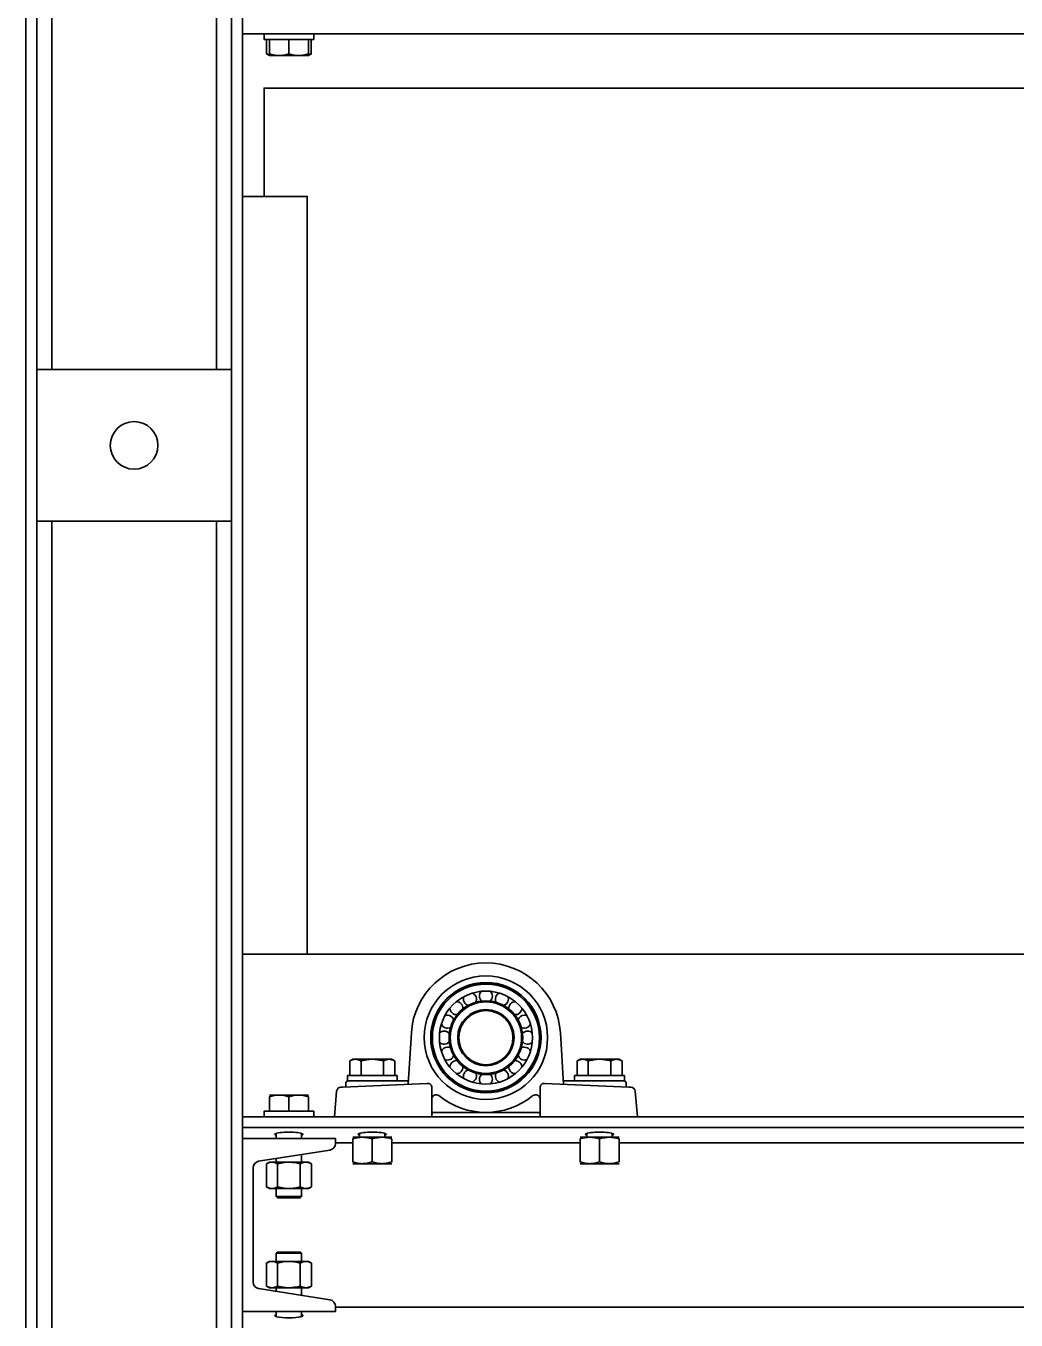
# Model space of a CAD drawing. Header units: millimetres. Extents: x -8400 to 8400, y -5940 to 5940.
# Drawn here: x -5671 to -5214, y 2047 to 2644 of the extents above; entities that cross this region are included whole.
import ezdxf

# ---------------------------------------------------------------- set-up
doc = ezdxf.new("R2010")
doc.units = ezdxf.units.MM
doc.layers.add('粗实线层', color=7, linetype='Continuous', lineweight=35)

msp = doc.modelspace()

# ---------------------------------------------------------------- linework, layer by layer
at = {"layer": '粗实线层', "linetype": 'Continuous', "lineweight": 35}
for points in [[(-5671.342, -151.23), (-5671.342, 4440.77)], [(-5666.342, -151.23), (-5666.342, 4440.77)], [(-5576.342, -151.23), (-5576.342, 4440.77)], [(-5571.342, 4440.77), (-5571.342, -151.23)], [(-5659.342, 2485.726), (-5659.342, 3015.744)], [(-5583.342, 3015.744), (-5583.342, 2485.726)], [(-5571.342, 2643.204), (-5571.342, 2640.77), (-1771.342, 2640.77), (-1771.342, 2643.204)], [(-5561.342, 2640.77), (-5561.342, 2638.271), (-5561.235, 2638.271), (-5560.916, 2638.271), (-5560.39, 2638.271), (-5559.668, 2638.271), (-5558.763, 2638.271), (-5557.691, 2638.271), (-5556.474, 2638.271), (-5555.133, 2638.271), (-5553.693, 2638.271), (-5552.182, 2638.271), (-5550.627, 2638.271), (-5549.057, 2638.271), (-5547.502, 2638.271), (-5545.991, 2638.271), (-5544.551, 2638.271), (-5543.21, 2638.271), (-5541.993, 2638.271), (-5540.921, 2638.271), (-5540.016, 2638.271), (-5539.294, 2638.271), (-5538.769, 2638.271), (-5538.449, 2638.271), (-5538.342, 2638.271), (-5538.342, 2640.77)], [(-5558.842, 2630.872), (-5559.158, 2630.986), (-5559.283, 2631.041), (-5559.407, 2631.102), (-5559.469, 2631.135), (-5559.531, 2631.169), (-5559.593, 2631.204), (-5559.655, 2631.241), (-5559.902, 2631.399), (-5560.146, 2631.574), (-5560.146, 2638.271)], [(-5559.585, 2631.2), (-5558.842, 2630.77), (-5558.705, 2630.77), (-5558.299, 2630.77), (-5557.636, 2630.77), (-5556.736, 2630.77), (-5555.627, 2630.77), (-5554.342, 2630.77), (-5554.485, 2630.771), (-5554.629, 2630.774), (-5554.701, 2630.776), (-5554.773, 2630.778), (-5554.844, 2630.781), (-5554.916, 2630.784), (-5555.202, 2630.802), (-5555.487, 2630.826), (-5556.054, 2630.894), (-5556.618, 2630.987), (-5557.736, 2631.241), (-5558.842, 2631.574), (-5558.842, 2638.271)], [(-5549.842, 2631.574), (-5548.736, 2631.241), (-5547.618, 2630.987), (-5547.054, 2630.894), (-5546.487, 2630.826), (-5546.202, 2630.802), (-5545.916, 2630.784), (-5545.844, 2630.781), (-5545.772, 2630.778), (-5545.701, 2630.776), (-5545.629, 2630.774), (-5545.485, 2630.771), (-5545.342, 2630.77), (-5546.764, 2630.77), (-5548.279, 2630.77), (-5549.842, 2630.77), (-5551.405, 2630.77), (-5552.92, 2630.77), (-5554.342, 2630.77), (-5553.769, 2630.784), (-5553.199, 2630.826), (-5552.632, 2630.894), (-5552.069, 2630.987), (-5550.951, 2631.241), (-5549.842, 2631.574), (-5549.842, 2638.271)], [(-5540.099, 2631.2), (-5540.842, 2630.77), (-5540.979, 2630.77), (-5541.385, 2630.77), (-5542.048, 2630.77), (-5542.948, 2630.77), (-5544.057, 2630.77), (-5545.342, 2630.77), (-5544.769, 2630.784), (-5544.199, 2630.826), (-5543.632, 2630.894), (-5543.069, 2630.987), (-5541.95, 2631.241), (-5540.842, 2631.574), (-5540.842, 2638.271)], [(-5540.839, 2631.062), (-5539.538, 2631.574), (-5539.538, 2638.271)], [(-5560.146, 2631.574), (-5558.843, 2631.061)], [(-5540.842, 2630.872), (-5540.769, 2630.895), (-5540.643, 2630.939), (-5540.518, 2630.989), (-5540.27, 2631.106), (-5540.024, 2631.243), (-5539.78, 2631.4), (-5539.538, 2631.574)], [(-4671.333, 2615.77), (-5561.342, 2615.77), (-5561.342, 2565.764)], [(-5571.342, 2565.77), (-5541.342, 2565.77), (-5541.342, 2215.77), (-5571.342, 2215.77)], [(-5659.342, 1885.825), (-5659.342, 2415.77)], [(-5583.342, 2415.77), (-5583.342, 1885.825)], [(-5541.326, 2215.77), (-4671.333, 2215.77)], [(-5521.734, 2166.467), (-5520.342, 2167.27), (-5520.205, 2167.27), (-5519.799, 2167.27), (-5519.136, 2167.27), (-5519.467, 2167.256), (-5519.796, 2167.215), (-5520.123, 2167.147), (-5520.449, 2167.054), (-5521.094, 2166.8), (-5521.734, 2166.467), (-5521.734, 2159.77)], [(-5500.95, 2159.77), (-5500.95, 2166.467), (-5501.589, 2166.799), (-5502.234, 2167.053), (-5502.559, 2167.147), (-5502.887, 2167.215), (-5503.051, 2167.239), (-5503.216, 2167.256), (-5503.258, 2167.26), (-5503.299, 2167.262), (-5503.341, 2167.265), (-5503.382, 2167.267), (-5503.465, 2167.27), (-5503.548, 2167.27), (-5504.448, 2167.27), (-5505.557, 2167.27), (-5506.842, 2167.27), (-5508.264, 2167.27), (-5509.779, 2167.27), (-5511.342, 2167.27), (-5512.905, 2167.27), (-5514.42, 2167.27), (-5515.842, 2167.27), (-5517.127, 2167.27), (-5518.236, 2167.27), (-5519.136, 2167.27), (-5519.053, 2167.27), (-5518.971, 2167.267), (-5518.929, 2167.265), (-5518.888, 2167.262), (-5518.846, 2167.26), (-5518.805, 2167.256), (-5518.64, 2167.239), (-5518.475, 2167.215), (-5518.148, 2167.147), (-5517.822, 2167.053), (-5517.177, 2166.799), (-5516.538, 2166.467)], [(-5516.538, 2159.77), (-5516.538, 2166.467), (-5515.901, 2166.642), (-5515.258, 2166.8), (-5515.096, 2166.836), (-5514.934, 2166.872), (-5514.772, 2166.906), (-5514.61, 2166.939), (-5514.285, 2167), (-5513.96, 2167.055), (-5513.308, 2167.148), (-5512.655, 2167.215), (-5511.999, 2167.256), (-5511.342, 2167.27), (-5510.682, 2167.256), (-5510.02, 2167.215), (-5509.937, 2167.207), (-5509.854, 2167.2), (-5509.771, 2167.192), (-5509.689, 2167.183), (-5509.524, 2167.165), (-5509.359, 2167.146), (-5509.031, 2167.102), (-5508.705, 2167.052), (-5508.057, 2166.935), (-5507.415, 2166.797), (-5506.778, 2166.641), (-5506.146, 2166.467), (-5506.146, 2159.77)], [(-5506.146, 2166.467), (-5505.506, 2166.8), (-5504.86, 2167.054), (-5504.535, 2167.147), (-5504.208, 2167.215), (-5503.879, 2167.256), (-5503.548, 2167.27), (-5502.885, 2167.27), (-5502.479, 2167.27), (-5502.342, 2167.27), (-5500.95, 2166.467)], [(-5416.734, 2166.467), (-5415.342, 2167.27), (-5415.205, 2167.27), (-5414.799, 2167.27), (-5414.136, 2167.27), (-5414.467, 2167.256), (-5414.796, 2167.215), (-5415.123, 2167.147), (-5415.449, 2167.054), (-5416.094, 2166.8), (-5416.734, 2166.467), (-5416.734, 2159.77)], [(-5395.95, 2166.467), (-5397.342, 2167.27), (-5397.479, 2167.27), (-5397.885, 2167.27), (-5398.548, 2167.27), (-5399.448, 2167.27), (-5400.557, 2167.27), (-5401.842, 2167.27), (-5403.264, 2167.27), (-5404.779, 2167.27), (-5406.342, 2167.27), (-5407.905, 2167.27), (-5409.42, 2167.27), (-5410.842, 2167.27), (-5412.127, 2167.27), (-5413.236, 2167.27), (-5414.136, 2167.27), (-5414.053, 2167.27), (-5413.971, 2167.267), (-5413.929, 2167.265), (-5413.888, 2167.262), (-5413.846, 2167.26), (-5413.805, 2167.256), (-5413.64, 2167.239), (-5413.475, 2167.215), (-5413.148, 2167.147), (-5412.822, 2167.053), (-5412.177, 2166.799), (-5411.538, 2166.467)], [(-5411.538, 2159.77), (-5411.538, 2166.467), (-5410.901, 2166.642), (-5410.258, 2166.8), (-5410.096, 2166.836), (-5409.934, 2166.872), (-5409.772, 2166.906), (-5409.61, 2166.939), (-5409.285, 2167), (-5408.96, 2167.055), (-5408.308, 2167.148), (-5407.655, 2167.215), (-5407, 2167.256), (-5406.342, 2167.27), (-5405.682, 2167.256), (-5405.02, 2167.215), (-5404.937, 2167.207), (-5404.854, 2167.2), (-5404.771, 2167.192), (-5404.689, 2167.183), (-5404.524, 2167.165), (-5404.359, 2167.146), (-5404.031, 2167.102), (-5403.705, 2167.052), (-5403.057, 2166.935), (-5402.415, 2166.797), (-5401.778, 2166.641), (-5401.146, 2166.467), (-5401.146, 2159.77)], [(-5401.146, 2166.467), (-5400.506, 2166.8), (-5399.86, 2167.054), (-5399.535, 2167.147), (-5399.208, 2167.215), (-5398.879, 2167.256), (-5398.548, 2167.27), (-5398.465, 2167.27), (-5398.382, 2167.267), (-5398.341, 2167.265), (-5398.299, 2167.262), (-5398.258, 2167.26), (-5398.216, 2167.256), (-5398.051, 2167.239), (-5397.887, 2167.215), (-5397.559, 2167.147), (-5397.234, 2167.053), (-5396.588, 2166.799), (-5395.95, 2166.467), (-5395.95, 2159.77)], [(-5499.842, 2157.27), (-5499.842, 2159.77), (-5499.949, 2159.77), (-5500.268, 2159.77), (-5500.794, 2159.77), (-5501.516, 2159.77), (-5502.421, 2159.77), (-5503.493, 2159.77), (-5504.71, 2159.77), (-5506.051, 2159.77), (-5507.491, 2159.77), (-5509.002, 2159.77), (-5510.557, 2159.77), (-5512.127, 2159.77), (-5513.682, 2159.77), (-5515.193, 2159.77), (-5516.633, 2159.77), (-5517.974, 2159.77), (-5519.191, 2159.77), (-5520.263, 2159.77), (-5521.168, 2159.77), (-5521.89, 2159.77), (-5522.416, 2159.77), (-5522.735, 2159.77), (-5522.842, 2159.77), (-5522.842, 2157.27), (-5522.731, 2157.27), (-5522.4, 2157.27), (-5521.856, 2157.27), (-5521.11, 2157.27), (-5520.174, 2157.27), (-5519.069, 2157.27), (-5517.814, 2157.27), (-5516.434, 2157.27), (-5514.956, 2157.27), (-5513.409, 2157.27), (-5511.821, 2157.27), (-5510.225, 2157.27), (-5508.649, 2157.27), (-5507.126, 2157.27), (-5505.684, 2157.27), (-5504.352, 2157.27), (-5503.154, 2157.27)], [(-5461.842, 2160.537), (-5461.842, 2160.535)], [(-5461.681, 2160.509), (-5461.442, 2160.27), (-5461.337, 2160.27), (-5461.029, 2160.27), (-5460.545, 2160.27), (-5459.922, 2160.27), (-5459.212, 2160.27), (-5458.472, 2160.27), (-5457.762, 2160.27), (-5457.139, 2160.27), (-5456.655, 2160.27), (-5456.347, 2160.27), (-5456.242, 2160.27), (-5456.003, 2160.509)], [(-5455.842, 2160.535), (-5455.842, 2160.537), (-5455.842, 2160.537)], [(-5414.53, 2157.27), (-5413.332, 2157.27), (-5412, 2157.27), (-5410.558, 2157.27), (-5409.035, 2157.27), (-5407.459, 2157.27), (-5405.863, 2157.27), (-5404.275, 2157.27), (-5402.728, 2157.27), (-5401.25, 2157.27), (-5399.87, 2157.27), (-5398.615, 2157.27), (-5397.51, 2157.27), (-5396.574, 2157.27), (-5395.828, 2157.27), (-5395.284, 2157.27), (-5394.953, 2157.27), (-5394.842, 2157.27), (-5394.842, 2159.77), (-5394.949, 2159.77), (-5395.268, 2159.77), (-5395.794, 2159.77), (-5396.516, 2159.77), (-5397.421, 2159.77), (-5398.493, 2159.77), (-5399.71, 2159.77), (-5401.051, 2159.77), (-5402.491, 2159.77), (-5404.002, 2159.77), (-5405.557, 2159.77), (-5407.127, 2159.77), (-5408.682, 2159.77), (-5410.193, 2159.77), (-5411.633, 2159.77), (-5412.974, 2159.77), (-5414.191, 2159.77), (-5415.263, 2159.77), (-5416.168, 2159.77), (-5416.89, 2159.77), (-5417.416, 2159.77), (-5417.735, 2159.77), (-5417.842, 2159.77), (-5417.842, 2157.27)], [(-5527.812, 2152.545), (-5528.842, 2140.77)], [(-5494.661, 2157.27), (-5513.996, 2157.27)], [(-5494.661, 2157.27), (-5503.154, 2157.27)], [(-5483.842, 2140.77), (-5483.842, 2154.169)], [(-5433.842, 2154.169), (-5433.842, 2140.77)], [(-5423.023, 2157.27), (-5414.53, 2157.27)], [(-5388.842, 2140.77), (-5389.872, 2152.545)], [(-5558.842, 2150.771), (-5558.705, 2150.771), (-5558.299, 2150.771), (-5557.636, 2150.771), (-5556.736, 2150.771), (-5555.627, 2150.771), (-5554.342, 2150.771), (-5554.915, 2150.756), (-5555.485, 2150.715), (-5556.052, 2150.647), (-5556.615, 2150.554), (-5557.733, 2150.3), (-5558.842, 2149.967), (-5558.842, 2143.27)], [(-5549.842, 2149.967), (-5548.733, 2150.3), (-5547.615, 2150.554), (-5547.052, 2150.647), (-5546.485, 2150.715), (-5545.915, 2150.756), (-5545.342, 2150.771), (-5546.764, 2150.771), (-5548.279, 2150.771), (-5549.842, 2150.771), (-5551.405, 2150.771), (-5552.92, 2150.771), (-5554.342, 2150.771), (-5554.199, 2150.769), (-5554.055, 2150.767), (-5553.983, 2150.765), (-5553.912, 2150.763), (-5553.84, 2150.76), (-5553.768, 2150.756), (-5553.482, 2150.739), (-5553.197, 2150.715), (-5552.63, 2150.647), (-5552.066, 2150.553), (-5550.948, 2150.299), (-5549.842, 2149.967), (-5549.842, 2143.27)], [(-5540.842, 2150.771), (-5540.979, 2150.771), (-5541.385, 2150.771), (-5542.048, 2150.771), (-5542.948, 2150.771), (-5544.057, 2150.771), (-5545.342, 2150.771), (-5545.199, 2150.769), (-5545.055, 2150.767), (-5544.983, 2150.765), (-5544.911, 2150.763), (-5544.84, 2150.76), (-5544.768, 2150.756), (-5544.482, 2150.739), (-5544.197, 2150.715), (-5543.63, 2150.647), (-5543.066, 2150.553), (-5541.948, 2150.299), (-5540.842, 2149.967), (-5540.842, 2143.27)], [(-1771.342, 2138.337), (-1771.342, 2140.77), (-5571.342, 2140.77), (-5571.342, 2138.337)], [(-5538.342, 2140.77), (-5538.342, 2143.27), (-5538.449, 2143.27), (-5538.769, 2143.27), (-5539.294, 2143.27), (-5540.016, 2143.27), (-5540.921, 2143.27), (-5541.993, 2143.27), (-5543.21, 2143.27), (-5544.551, 2143.27), (-5545.991, 2143.27), (-5547.502, 2143.27), (-5549.057, 2143.27), (-5550.627, 2143.27), (-5552.182, 2143.27), (-5553.693, 2143.27), (-5555.133, 2143.27), (-5556.474, 2143.27), (-5557.691, 2143.27), (-5558.763, 2143.27), (-5559.668, 2143.27), (-5560.39, 2143.27), (-5560.916, 2143.27), (-5561.235, 2143.27), (-5561.342, 2143.27), (-5561.342, 2140.77)], [(-5571.342, 2135.77), (-1771.342, 2135.77)], [(-5555.693, 2133.082), (-5555.693, 2130.77)], [(-5543.991, 2130.77), (-5543.991, 2133.082)], [(-5528.295, 2128.77), (-5520.339, 2128.77)], [(-5520.342, 2131.27), (-5520.205, 2131.27), (-5519.799, 2131.27), (-5519.136, 2131.27), (-5518.236, 2131.27), (-5517.127, 2131.27), (-5515.842, 2131.27), (-5515.985, 2131.269), (-5516.129, 2131.267), (-5516.201, 2131.265), (-5516.272, 2131.263), (-5516.344, 2131.26), (-5516.416, 2131.256), (-5516.702, 2131.239), (-5516.987, 2131.215), (-5517.554, 2131.146), (-5518.118, 2131.053), (-5519.236, 2130.799), (-5520.342, 2130.466), (-5520.342, 2119.874), (-5519.233, 2119.541), (-5518.115, 2119.287), (-5517.552, 2119.194), (-5516.985, 2119.126), (-5516.415, 2119.084), (-5515.842, 2119.071), (-5515.699, 2119.071), (-5515.555, 2119.074), (-5515.483, 2119.076), (-5515.412, 2119.078), (-5515.34, 2119.081), (-5515.268, 2119.084), (-5514.982, 2119.102), (-5514.697, 2119.126), (-5514.13, 2119.194), (-5513.566, 2119.287), (-5512.448, 2119.541), (-5511.342, 2119.874)], [(-5517.192, 2133.082), (-5517.192, 2131.27)], [(-5511.342, 2130.466), (-5512.451, 2130.8), (-5513.569, 2131.054), (-5514.132, 2131.147), (-5514.699, 2131.215), (-5515.269, 2131.256), (-5515.842, 2131.27), (-5514.42, 2131.27), (-5512.905, 2131.27), (-5511.342, 2131.27), (-5509.779, 2131.27), (-5508.264, 2131.27), (-5506.842, 2131.27), (-5505.557, 2131.27), (-5504.448, 2131.27), (-5503.548, 2131.27), (-5502.885, 2131.27), (-5502.479, 2131.27), (-5502.342, 2131.27)], [(-5505.491, 2131.27), (-5505.491, 2133.082)], [(-5502.289, 2128.77), (-5415.305, 2128.77)], [(-5415.342, 2131.27), (-5415.205, 2131.27), (-5414.799, 2131.27), (-5414.136, 2131.27), (-5413.236, 2131.27), (-5412.127, 2131.27), (-5410.842, 2131.27), (-5410.985, 2131.269), (-5411.129, 2131.267), (-5411.201, 2131.265), (-5411.272, 2131.263), (-5411.344, 2131.26), (-5411.416, 2131.256), (-5411.702, 2131.239), (-5411.987, 2131.215), (-5412.554, 2131.146), (-5413.118, 2131.053), (-5414.236, 2130.799), (-5415.342, 2130.466), (-5415.342, 2119.874), (-5414.233, 2119.541), (-5413.115, 2119.287), (-5412.552, 2119.194), (-5411.985, 2119.126), (-5411.415, 2119.084), (-5410.842, 2119.071), (-5412.127, 2119.071), (-5413.236, 2119.071), (-5414.136, 2119.071), (-5414.799, 2119.071), (-5415.205, 2119.071), (-5415.342, 2119.071)], [(-5412.192, 2133.082), (-5412.192, 2131.27)], [(-5397.342, 2131.27), (-5397.479, 2131.27), (-5397.885, 2131.27), (-5398.548, 2131.27), (-5399.448, 2131.27), (-5400.557, 2131.27), (-5401.842, 2131.27), (-5401.269, 2131.256), (-5400.699, 2131.215), (-5400.132, 2131.147), (-5399.569, 2131.054), (-5398.451, 2130.8), (-5397.342, 2130.466), (-5397.342, 2119.874), (-5398.448, 2119.541), (-5399.566, 2119.287), (-5400.13, 2119.194), (-5400.697, 2119.126), (-5400.982, 2119.102), (-5401.268, 2119.084), (-5401.34, 2119.081), (-5401.412, 2119.078), (-5401.483, 2119.076), (-5401.555, 2119.074), (-5401.699, 2119.071), (-5401.842, 2119.071), (-5403.264, 2119.071), (-5404.779, 2119.071), (-5406.342, 2119.071), (-5407.905, 2119.071), (-5409.42, 2119.071), (-5410.842, 2119.071), (-5410.699, 2119.071), (-5410.555, 2119.074), (-5410.483, 2119.076), (-5410.412, 2119.078), (-5410.34, 2119.081), (-5410.268, 2119.084), (-5409.982, 2119.102), (-5409.697, 2119.126), (-5409.13, 2119.194), (-5408.566, 2119.287), (-5407.448, 2119.541), (-5406.342, 2119.874), (-5406.342, 2130.466)], [(-5400.492, 2131.27), (-5400.492, 2133.082)], [(-5397.314, 2128.77), (-5195.32, 2128.77)], [(-5543.991, 2119.771), (-5543.991, 2123.299)], [(-5560.234, 2118.967), (-5558.842, 2119.77), (-5558.705, 2119.77), (-5558.299, 2119.77), (-5557.636, 2119.77), (-5557.719, 2119.77), (-5557.802, 2119.767), (-5557.843, 2119.765), (-5557.885, 2119.762), (-5557.926, 2119.76), (-5557.968, 2119.756), (-5558.133, 2119.739), (-5558.297, 2119.715), (-5558.625, 2119.647), (-5558.95, 2119.553), (-5559.596, 2119.299), (-5560.234, 2118.967), (-5560.234, 2108.374), (-5559.594, 2108.041), (-5558.949, 2107.787), (-5558.623, 2107.694), (-5558.296, 2107.626), (-5557.967, 2107.585), (-5557.636, 2107.57), (-5558.299, 2107.57), (-5558.705, 2107.57), (-5558.842, 2107.57), (-5560.234, 2108.374)], [(-5555.693, 2121.452), (-5555.693, 2119.771)], [(-5555.038, 2118.967), (-5555.038, 2108.374)], [(-5544.646, 2118.967), (-5544.646, 2108.374)], [(-5539.45, 2108.374), (-5540.842, 2107.57), (-5540.979, 2107.57), (-5541.385, 2107.57), (-5542.048, 2107.57), (-5541.965, 2107.571), (-5541.882, 2107.574), (-5541.841, 2107.576), (-5541.799, 2107.578), (-5541.758, 2107.581), (-5541.716, 2107.585), (-5541.551, 2107.602), (-5541.387, 2107.626), (-5541.059, 2107.694), (-5540.734, 2107.787), (-5540.088, 2108.042), (-5539.45, 2108.374), (-5539.45, 2118.967), (-5540.09, 2119.3), (-5540.735, 2119.554), (-5541.061, 2119.647), (-5541.388, 2119.715), (-5541.717, 2119.756), (-5542.048, 2119.77), (-5541.385, 2119.77), (-5540.979, 2119.77), (-5540.842, 2119.77), (-5539.45, 2118.967)], [(-5502.342, 2119.071), (-5502.479, 2119.071), (-5502.885, 2119.071), (-5503.548, 2119.071), (-5504.448, 2119.071), (-5505.557, 2119.071), (-5506.842, 2119.071), (-5508.264, 2119.071), (-5509.779, 2119.071), (-5511.342, 2119.071), (-5512.905, 2119.071), (-5514.42, 2119.071), (-5515.842, 2119.071), (-5517.127, 2119.071), (-5518.236, 2119.071), (-5519.136, 2119.071), (-5519.799, 2119.071), (-5520.205, 2119.071), (-5520.342, 2119.071)], [(-5406.342, 2119.874), (-5405.233, 2119.541), (-5404.115, 2119.287), (-5403.552, 2119.194), (-5402.985, 2119.126), (-5402.415, 2119.084), (-5401.842, 2119.071), (-5400.557, 2119.071), (-5399.448, 2119.071), (-5398.548, 2119.071), (-5397.885, 2119.071), (-5397.479, 2119.071), (-5397.342, 2119.071)], [(-5555.693, 2107.57), (-5555.693, 2103.855), (-5555.107, 2103.27), (-5554.992, 2103.27), (-5554.652, 2103.27), (-5554.102, 2103.27), (-5553.365, 2103.27), (-5552.475, 2103.27), (-5551.469, 2103.27), (-5550.392, 2103.27), (-5549.292, 2103.27), (-5548.215, 2103.27), (-5547.209, 2103.27), (-5546.319, 2103.27), (-5545.582, 2103.27), (-5545.032, 2103.27), (-5544.692, 2103.27), (-5544.577, 2103.27), (-5543.991, 2103.855), (-5543.991, 2107.57)], [(-5555.693, 2103.855), (-5555.58, 2103.855), (-5555.247, 2103.855), (-5554.706, 2103.855), (-5553.979, 2103.855), (-5553.092, 2103.855), (-5552.081, 2103.855), (-5550.983, 2103.855), (-5549.842, 2103.855), (-5548.701, 2103.855), (-5547.603, 2103.855), (-5546.592, 2103.855), (-5545.705, 2103.855), (-5544.978, 2103.855), (-5544.437, 2103.855), (-5544.104, 2103.855), (-5543.991, 2103.855)], [(-5555.038, 2073.167), (-5555.678, 2073.5), (-5556.324, 2073.754), (-5556.649, 2073.847), (-5556.976, 2073.915), (-5557.305, 2073.956), (-5557.636, 2073.97), (-5557.719, 2073.97), (-5557.802, 2073.967), (-5557.843, 2073.965), (-5557.885, 2073.962), (-5557.926, 2073.96), (-5557.968, 2073.956), (-5558.133, 2073.939), (-5558.297, 2073.915), (-5558.625, 2073.847), (-5558.95, 2073.753), (-5559.596, 2073.499), (-5560.234, 2073.167), (-5560.234, 2062.574), (-5559.594, 2062.241), (-5558.949, 2061.987), (-5558.623, 2061.894), (-5558.296, 2061.826), (-5557.967, 2061.785), (-5557.636, 2061.77), (-5557.553, 2061.771), (-5557.471, 2061.774), (-5557.429, 2061.776), (-5557.388, 2061.778), (-5557.346, 2061.781), (-5557.305, 2061.785), (-5557.14, 2061.802), (-5556.975, 2061.826), (-5556.648, 2061.894), (-5556.322, 2061.987), (-5555.677, 2062.242), (-5555.038, 2062.574), (-5554.401, 2062.399), (-5553.758, 2062.241), (-5553.596, 2062.204), (-5553.434, 2062.169), (-5553.272, 2062.135), (-5553.11, 2062.102), (-5552.785, 2062.041), (-5552.46, 2061.986), (-5551.808, 2061.893), (-5551.155, 2061.825), (-5550.499, 2061.784), (-5549.842, 2061.77), (-5551.405, 2061.77), (-5552.92, 2061.77), (-5554.342, 2061.77), (-5555.627, 2061.77), (-5556.736, 2061.77), (-5557.636, 2061.77), (-5558.299, 2061.77), (-5558.705, 2061.77), (-5558.842, 2061.77), (-5560.234, 2062.574)], [(-5544.646, 2062.574), (-5545.278, 2062.4), (-5545.915, 2062.244), (-5546.557, 2062.106), (-5547.205, 2061.989), (-5547.531, 2061.939), (-5547.859, 2061.895), (-5548.024, 2061.876), (-5548.189, 2061.857), (-5548.271, 2061.849), (-5548.354, 2061.841), (-5548.437, 2061.833), (-5548.52, 2061.826), (-5549.182, 2061.784), (-5549.842, 2061.77), (-5548.279, 2061.77), (-5546.764, 2061.77), (-5545.342, 2061.77), (-5544.057, 2061.77), (-5542.948, 2061.77), (-5542.048, 2061.77), (-5542.379, 2061.785), (-5542.708, 2061.826), (-5543.035, 2061.894), (-5543.36, 2061.987), (-5544.006, 2062.241), (-5544.646, 2062.574), (-5544.646, 2073.167), (-5545.278, 2073.341), (-5545.915, 2073.497), (-5546.557, 2073.635), (-5547.205, 2073.752), (-5547.531, 2073.802), (-5547.859, 2073.846), (-5548.024, 2073.865), (-5548.189, 2073.883), (-5548.271, 2073.892), (-5548.354, 2073.9), (-5548.437, 2073.907), (-5548.52, 2073.915), (-5549.182, 2073.956), (-5549.842, 2073.97), (-5551.405, 2073.97), (-5552.92, 2073.97), (-5554.342, 2073.97), (-5555.627, 2073.97), (-5556.736, 2073.97), (-5557.636, 2073.97), (-5558.299, 2073.97), (-5558.705, 2073.97), (-5558.842, 2073.97), (-5560.234, 2073.167)], [(-5543.991, 2073.97), (-5543.991, 2077.685), (-5544.577, 2078.27), (-5544.692, 2078.27), (-5545.032, 2078.27), (-5545.582, 2078.27), (-5546.319, 2078.27), (-5547.209, 2078.27), (-5548.215, 2078.27), (-5549.292, 2078.27), (-5550.392, 2078.27), (-5551.469, 2078.27), (-5552.475, 2078.27), (-5553.365, 2078.27), (-5554.102, 2078.27), (-5554.652, 2078.27), (-5554.992, 2078.27), (-5555.107, 2078.27), (-5555.693, 2077.685), (-5555.693, 2073.97)], [(-5543.991, 2077.685), (-5544.104, 2077.685), (-5544.437, 2077.685), (-5544.978, 2077.685), (-5545.705, 2077.685), (-5546.592, 2077.685), (-5547.603, 2077.685), (-5548.701, 2077.685), (-5549.842, 2077.685), (-5550.983, 2077.685), (-5552.081, 2077.685), (-5553.092, 2077.685), (-5553.979, 2077.685), (-5554.706, 2077.685), (-5555.247, 2077.685), (-5555.58, 2077.685), (-5555.693, 2077.685)], [(-5555.038, 2062.574), (-5555.038, 2073.167), (-5554.401, 2073.342), (-5553.758, 2073.5), (-5553.596, 2073.536), (-5553.434, 2073.572), (-5553.272, 2073.606), (-5553.11, 2073.639), (-5552.785, 2073.7), (-5552.46, 2073.755), (-5551.808, 2073.848), (-5551.155, 2073.915), (-5550.499, 2073.956), (-5549.842, 2073.97), (-5548.279, 2073.97), (-5546.764, 2073.97), (-5545.342, 2073.97), (-5544.057, 2073.97), (-5542.948, 2073.97), (-5542.048, 2073.97), (-5542.131, 2073.97), (-5542.213, 2073.967), (-5542.255, 2073.965), (-5542.296, 2073.962), (-5542.338, 2073.96), (-5542.379, 2073.956), (-5542.544, 2073.939), (-5542.709, 2073.915), (-5543.036, 2073.847), (-5543.362, 2073.753), (-5544.007, 2073.499), (-5544.646, 2073.167)], [(-5539.45, 2062.574), (-5540.842, 2061.77), (-5540.979, 2061.77), (-5541.385, 2061.77), (-5542.048, 2061.77), (-5541.965, 2061.771), (-5541.882, 2061.774), (-5541.841, 2061.776), (-5541.799, 2061.778), (-5541.758, 2061.781), (-5541.716, 2061.785), (-5541.551, 2061.802), (-5541.387, 2061.826), (-5541.059, 2061.894), (-5540.734, 2061.987), (-5540.088, 2062.242), (-5539.45, 2062.574), (-5539.45, 2073.167), (-5540.09, 2073.5), (-5540.735, 2073.754), (-5541.061, 2073.847), (-5541.388, 2073.915), (-5541.717, 2073.956), (-5542.048, 2073.97), (-5541.385, 2073.97), (-5540.979, 2073.97), (-5540.842, 2073.97), (-5539.45, 2073.167)], [(-5555.693, 2061.77), (-5555.693, 2060.088)], [(-5543.991, 2058.241), (-5543.991, 2061.77)], [(-5555.693, 2050.771), (-5555.693, 2048.459)], [(-5543.991, 2048.459), (-5543.991, 2050.771)], [(-4654.829, 2052.77), (-5528.295, 2052.77)]]:
    msp.add_lwpolyline(points, dxfattribs=at)
for points in [[(-5576.342, 2485.77), (-5666.342, 2485.77), (-5666.342, 2415.77), (-5576.342, 2415.77)], [(-5511.342, 2130.466), (-5511.342, 2119.874), (-5510.233, 2119.541), (-5509.115, 2119.287), (-5508.552, 2119.194), (-5507.985, 2119.126), (-5507.415, 2119.084), (-5506.842, 2119.071), (-5506.699, 2119.071), (-5506.555, 2119.074), (-5506.483, 2119.076), (-5506.411, 2119.078), (-5506.34, 2119.081), (-5506.268, 2119.084), (-5505.982, 2119.102), (-5505.697, 2119.126), (-5505.13, 2119.194), (-5504.566, 2119.287), (-5503.448, 2119.541), (-5502.342, 2119.874), (-5502.342, 2130.466), (-5503.451, 2130.8), (-5504.569, 2131.054), (-5505.132, 2131.147), (-5505.699, 2131.215), (-5506.269, 2131.256), (-5506.842, 2131.27), (-5506.985, 2131.269), (-5507.129, 2131.267), (-5507.201, 2131.265), (-5507.273, 2131.263), (-5507.344, 2131.26), (-5507.416, 2131.256), (-5507.702, 2131.239), (-5507.987, 2131.215), (-5508.554, 2131.146), (-5509.118, 2131.053), (-5510.236, 2130.799)], [(-5410.842, 2131.27), (-5409.42, 2131.27), (-5407.905, 2131.27), (-5406.342, 2131.27), (-5404.779, 2131.27), (-5403.264, 2131.27), (-5401.842, 2131.27), (-5401.985, 2131.269), (-5402.129, 2131.267), (-5402.201, 2131.265), (-5402.273, 2131.263), (-5402.344, 2131.26), (-5402.416, 2131.256), (-5402.702, 2131.239), (-5402.987, 2131.215), (-5403.554, 2131.146), (-5404.118, 2131.053), (-5405.236, 2130.799), (-5406.342, 2130.466), (-5407.451, 2130.8), (-5408.569, 2131.054), (-5409.132, 2131.147), (-5409.699, 2131.215), (-5410.269, 2131.256)], [(-5557.636, 2119.77), (-5556.736, 2119.77), (-5555.627, 2119.77), (-5554.342, 2119.77), (-5552.92, 2119.77), (-5551.405, 2119.77), (-5549.842, 2119.77), (-5550.499, 2119.756), (-5551.155, 2119.715), (-5551.808, 2119.648), (-5552.46, 2119.555), (-5552.785, 2119.5), (-5553.11, 2119.439), (-5553.272, 2119.406), (-5553.434, 2119.372), (-5553.596, 2119.336), (-5553.758, 2119.3), (-5554.401, 2119.142), (-5555.038, 2118.967), (-5555.678, 2119.3), (-5556.324, 2119.554), (-5556.649, 2119.647), (-5556.976, 2119.715), (-5557.305, 2119.756)], [(-5549.842, 2119.77), (-5548.279, 2119.77), (-5546.764, 2119.77), (-5545.342, 2119.77), (-5544.057, 2119.77), (-5542.948, 2119.77), (-5542.048, 2119.77), (-5542.131, 2119.77), (-5542.213, 2119.767), (-5542.255, 2119.765), (-5542.296, 2119.762), (-5542.338, 2119.76), (-5542.379, 2119.756), (-5542.544, 2119.739), (-5542.709, 2119.715), (-5543.036, 2119.647), (-5543.362, 2119.553), (-5544.007, 2119.299), (-5544.646, 2118.967), (-5545.278, 2119.141), (-5545.915, 2119.297), (-5546.557, 2119.435), (-5547.205, 2119.552), (-5547.531, 2119.602), (-5547.859, 2119.646), (-5548.024, 2119.665), (-5548.189, 2119.683), (-5548.271, 2119.692), (-5548.354, 2119.7), (-5548.437, 2119.707), (-5548.52, 2119.715), (-5549.182, 2119.756)], [(-5555.038, 2108.374), (-5554.401, 2108.199), (-5553.758, 2108.041), (-5553.596, 2108.004), (-5553.434, 2107.969), (-5553.272, 2107.935), (-5553.11, 2107.902), (-5552.785, 2107.841), (-5552.46, 2107.786), (-5551.808, 2107.693), (-5551.155, 2107.625), (-5550.499, 2107.584), (-5549.842, 2107.57), (-5551.405, 2107.57), (-5552.92, 2107.57), (-5554.342, 2107.57), (-5555.627, 2107.57), (-5556.736, 2107.57), (-5557.636, 2107.57), (-5557.553, 2107.571), (-5557.471, 2107.574), (-5557.429, 2107.576), (-5557.388, 2107.578), (-5557.346, 2107.581), (-5557.305, 2107.585), (-5557.14, 2107.602), (-5556.975, 2107.626), (-5556.648, 2107.694), (-5556.322, 2107.787), (-5555.677, 2108.042)], [(-5549.842, 2107.57), (-5549.182, 2107.584), (-5548.52, 2107.626), (-5548.437, 2107.633), (-5548.354, 2107.641), (-5548.271, 2107.649), (-5548.189, 2107.657), (-5548.024, 2107.676), (-5547.859, 2107.695), (-5547.531, 2107.739), (-5547.205, 2107.789), (-5546.557, 2107.906), (-5545.915, 2108.043), (-5545.278, 2108.2), (-5544.646, 2108.374), (-5544.006, 2108.041), (-5543.36, 2107.787), (-5543.035, 2107.694), (-5542.708, 2107.626), (-5542.379, 2107.585), (-5542.048, 2107.57), (-5542.948, 2107.57), (-5544.057, 2107.57), (-5545.342, 2107.57), (-5546.764, 2107.57), (-5548.279, 2107.57)]]:
    msp.add_lwpolyline(points, close=True, dxfattribs=at)
for points in [[(-5494.755, 2155.771), (-5493.275, 2179.426, -0.9393654), (-5424.409, 2179.426), (-5422.929, 2155.771)], [(-5422.929, 2155.771), (-5424.409, 2179.426, 0.9393654), (-5493.275, 2179.426), (-5494.755, 2155.771)], [(-5473.741, 2185.457, 0.3352574), (-5476.627, 2187.637, 0.1016788), (-5477.809, 2187.394)], [(-5439.875, 2187.394, 0.1016743), (-5441.057, 2187.637, 0.3352628), (-5443.943, 2185.457)], [(-5475.74, 2179.132, 0.2292145), (-5478.092, 2180.271, 0.2021873), (-5480.24, 2179.365)], [(-5437.444, 2179.365, 0.2021825), (-5439.592, 2180.271, 0.2292061), (-5441.944, 2179.132)], [(-5475.166, 2172.524, 0.1278041), (-5476.627, 2172.904, 0.3067799), (-5479.413, 2171.017)], [(-5438.271, 2171.017, 0.3067746), (-5441.057, 2172.904, 0.1278087), (-5442.518, 2172.524)], [(-5472.107, 2166.639, 0.0290835), (-5472.454, 2166.659, 0.4142178), (-5475.454, 2163.659)], [(-5442.23, 2163.621, 0.4142148), (-5445.23, 2166.659, 0.0290614), (-5445.577, 2166.639)], [(-5528.842, 2140.77), (-5527.812, 2152.544, -0.3759804), (-5525.909, 2154.368), (-5525.774, 2154.374), (-5525.406, 2154.391), (-5524.902, 2154.414), (-5485.932, 2156.167, -0.4275367), (-5483.842, 2154.169), (-5483.842, 2140.77)], [(-5522.57, 2157.27, 0.4142502), (-5523.57, 2156.27), (-5523.57, 2154.473)], [(-5433.842, 2140.77), (-5433.842, 2154.168, -0.4276337), (-5431.752, 2156.167), (-5392.782, 2154.414), (-5392.278, 2154.391), (-5391.91, 2154.374), (-5391.775, 2154.368, -0.376022), (-5389.872, 2152.545), (-5388.842, 2140.77)], [(-5394.114, 2154.473), (-5394.114, 2156.27, 0.4142324), (-5395.114, 2157.27)], [(-5433.842, 2148.929, 0.6313333), (-5437.102, 2150.482, -0.3547088), (-5480.582, 2150.482, 0.6313525), (-5483.842, 2148.929)], [(-5433.842, 2148.929, 0.6313333), (-5437.102, 2150.482, -0.3547088), (-5480.582, 2150.482, 0.6313525), (-5483.842, 2148.929)], [(-5433.842, 2141.77, 0.4142105), (-5434.842, 2142.771), (-5458.842, 2142.771), (-5482.842, 2142.771, 0.4142324), (-5483.842, 2141.77)]]:
    msp.add_lwpolyline(points, format="xyb", dxfattribs=at)
msp.add_lwpolyline([(-5563.81, 2120.17, 0.3690406), (-5566.342, 2117.207), (-5566.342, 2064.334, 0.3690406), (-5563.81, 2061.37), (-5530.874, 2056.17, -0.3690561), (-5528.342, 2053.207), (-5528.342, 2050.77), (-5571.342, 2050.77), (-5571.342, 2130.77), (-5528.342, 2130.77), (-5528.342, 2128.334, -0.3690561), (-5530.874, 2125.371)], format="xyb", close=True, dxfattribs=at)
for centre, radius in [((-5621.342, 2450.77), 11), ((-5458.842, 2177.271), 28.5), ((-5458.842, 2177.271), 25.5), ((-5458.842, 2177.27), 25.34), ((-5458.842, 2177.271), 24.739), ((-5458.842, 2177.27), 21.5), ((-5458.842, 2177.27), 17), ((-5458.842, 2177.27), 16.5), ((-5458.842, 2177.27), 13), ((-5458.842, 2177.271), 12.5)]:
    msp.add_circle(centre, radius, dxfattribs=at)
for centre, radius, start, end in [((-5472.454, 2191.656), 2.226, 89.997989, 90.967647), ((-5472.454, 2190.882), 3, 353.361966, 89.986361), ((-5466.209, 2195.055), 3, 156.785072, 254.116919), ((-5466.209, 2195.055), 3, 330.862512, 68.227602), ((-5458.842, 2196.52), 3, 134.286361, 231.655737), ((-5458.842, 2196.52), 3, 308.362293, 45.760817), ((-5451.475, 2195.055), 3, 111.785503, 209.144712), ((-5451.475, 2195.055), 3, 285.8631, 23.211877), ((-5445.23, 2190.882), 3, 90.0003, 186.624955), ((-5445.23, 2191.637), 2.245, 89.036421, 89.997942), ((-5472.454, 2190.882), 3, 179.28636, 276.624206), ((-5445.23, 2190.882), 3, 263.369526, 0.7031), ((-5476.627, 2184.637), 3, 201.786419, 299.121313), ((-5441.057, 2184.637), 3, 240.868213, 338.22571), ((-5478.092, 2177.271), 3, 224.285973, 321.668996), ((-5439.592, 2177.27), 3, 218.365976, 315.728017), ((-5476.627, 2169.904), 3, 246.785072, 344.145741), ((-5473.227, 2163.659), 2.226, 179.99799, 180.967647), ((-5472.454, 2163.659), 3, 270.00189, 6.610092), ((-5445.23, 2163.659), 3, 173.366861, 269.984833), ((-5445.224, 2164.417), 2.242, 89.196659, 90.159575), ((-5441.057, 2169.904), 3, 195.86871, 293.23056), ((-5466.209, 2159.486), 3, 105.867111, 203.240522), ((-5466.209, 2159.486), 3, 291.779052, 29.129894), ((-5458.842, 2158.02), 3, 131.410425, 225.693738), ((-5458.842, 2158.02), 3, 314.28065, 48.593584), ((-5451.475, 2159.486), 3, 150.866453, 248.211587), ((-5451.475, 2159.486), 3, 336.781732, 74.116919)]:
    msp.add_arc(centre, radius, start, end, dxfattribs=at)
for centre, major_axis, ratio, start_param, end_param in [((-5549.842, 2132.638), (-6.505, 0), 0.1566087, 2.6907888, 6.7340051), ((-5511.342, 2132.638), (-6.501, 0), 0.1566059, 2.6907691, 6.7340162), ((-5406.342, 2132.638), (-6.523, 0), 0.1566062, 2.6907512, 6.7339977), ((-5549.832, 2048.903), (6.513, 0.001), 0.1565039, 2.6910935, 4.7107561), ((-5549.851, 2048.903), (-6.521, 0.001), 0.15651, 1.572171, 3.5921922)]:
    msp.add_ellipse(centre, major_axis=major_axis, ratio=ratio, start_param=start_param, end_param=end_param, dxfattribs=at)

doc.saveas('drawing.dxf')
